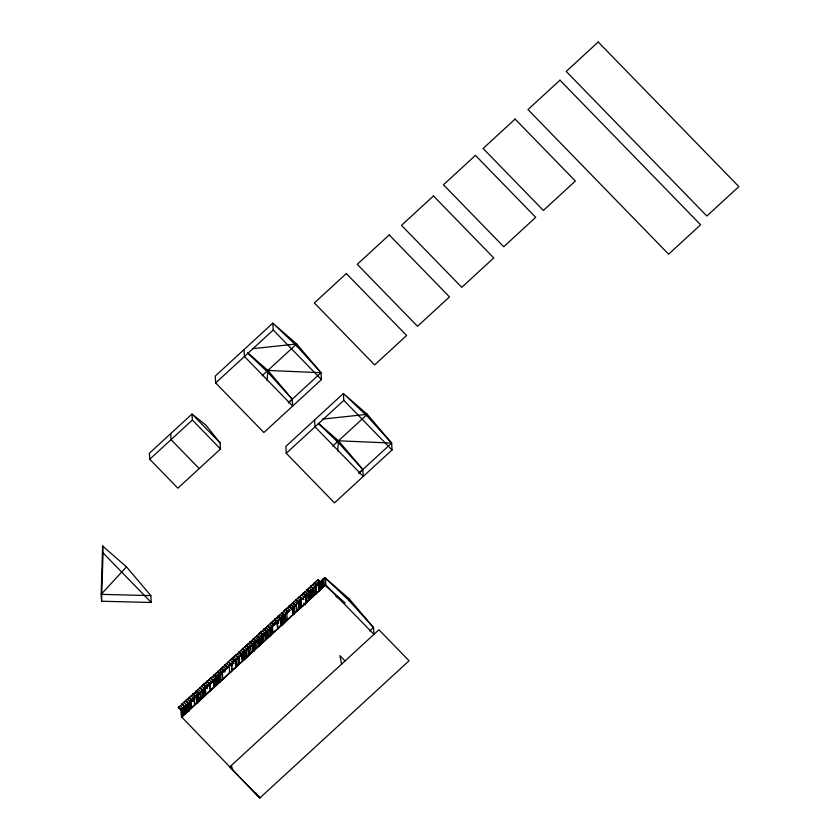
<?xml version="1.0" encoding="UTF-8"?>
<svg xmlns="http://www.w3.org/2000/svg" width="840" height="840" viewBox="0 0 840 840"><rect width="100%" height="100%" fill="white"/><g stroke="black" fill="none" stroke-linecap="round" stroke-linejoin="round"><path stroke-width="1.26" d="M255.843 792.992L259.833 798L229.688 767.014L378.924 629.779L409.07 660.765L259.833 798L181.786 717.139L181.534 709.842M181.514 709.895L182.584 708.782M181.356 710.21C180.484 724.374 184.391 712.477 183.152 708.256M184.632 706.514L185.147 713.927L182.973 715.187L183.015 715.89L182.753 708.173M183.561 707.574L183.572 708.194M183.75 707.227L183.351 708.361M185.147 713.832C183.666 712.856 185.556 704.624 184.579 706.566M184.422 707.375L184.716 706.828M185.084 713.916L184.579 706.65M184.989 713.528L186.207 712.95L185.903 705.327M186.155 712.94L185.882 705.264M186.071 712.625C188.276 712.876 187.782 702.376 186.711 704.613M186.711 705.327L186.764 704.634L187.278 711.869M187.184 711.333L188.349 710.986L188.087 703.279M188.286 710.976L187.94 703.353M189.798 702.387C186.837 701.295 190.323 722.159 187.877 704.014M188.947 703.216L189.011 702.376M189.326 709.674L191.405 708.299L191.016 702.534C189.409 711.438 192.328 707.123 193.851 705.296C196.76 704.193 197.999 700.97 196.686 695.425M190.06 702.082L190.302 701.295M191.006 701.316C189.378 702.041 192.885 699.625 191.384 700.392M192.339 699.363L192.034 700.434M193.148 698.681L193.652 698.387M194.67 705.023L194.156 697.841L195.153 697.547M196.266 696.476L192.864 693.956C191.741 694.638 195.552 698.397 195.458 696.454M197.022 695.635L196.287 695.877L196.865 703.059M197.852 701.999L197.589 694.491M197.19 695.594L197.673 694.46M196.812 702.555L197.925 702.177L197.431 694.68M198.776 697.662L198.996 701.19L197.915 701.988M199.3 693.588L198.429 693.913L198.912 701.264M198.083 694.659L198.503 693.703M198.933 701.19L198.534 694.134M199.804 692.506L199.332 693.662L199.889 692.486M199.017 700.445L199.847 700.518L200.015 699.521L203.228 697.379L202.734 689.945L202.524 690.732M200.403 692.685L202.409 690.648M203.249 697.19L204.309 696.297L203.742 688.947M203.154 696.812L202.766 689.798L203.091 696.885M203.9 689.283L202.703 689.85M204.876 688.611L205.37 687.614M205.328 695.226L205.202 687.593M204.928 688.264C207.942 696.696 201.915 699.279 203.753 689.661M205.443 687.782L205.978 687.372M205.989 687.278L206.588 686.711M205.306 695.153L212.751 688.128M207.039 686.396L207.175 685.682M207.091 686.343L208.142 685.283M209.16 684.611L209.15 683.907M209.864 683.792L209.202 684.432M210.84 682.804L210.137 683.077L210.567 690.669L210.263 683.571L206.756 681.219L210.578 684.59M212.258 681.188L213.255 680.904M212.111 681.923L212.321 681.051M213.843 687.477L213.381 680.159L213.843 687.404M213.738 687.089C216.972 686.438 213.927 677.575 215.796 677.87M213.465 680.516C214.557 684.359 214.358 687.173 212.751 688.538M215.607 678.583L214.389 679.235L214.904 686.417M214.966 686.417L216.027 685.524L215.597 677.985M217.004 684.075L216.531 677.271L217.623 676.211L218.159 683.571L215.943 685.188L215.481 678.332M216.636 677.754L216.552 677.114L217.098 684.453L216.626 677.575M217.707 676.505L218.106 683.476L221.855 679.938M218.075 683.235L217.623 676.284M218.694 675.864L218.915 674.94M219.839 674.74L220.112 681.828L219.786 674.363M220.836 673.302L220.847 673.922M221.823 679.99C223.241 680.61 222.547 669.9 221.603 673.124M222.338 679.728L221.865 672.462M222.422 679.56L229.772 672.325M223.976 670.415L224.616 670.163M223.986 671.055L224.542 669.995M225.099 669.301L224.973 670.131M226.212 668.945L226.275 668.105L227.073 668.115M228.081 667.223L228.375 666.676M230.118 665.291L230.433 664.566M229.866 672.703L231.998 670.845L231.483 663.432L231.462 664.115M231.84 670.446L236.24 667.013L236.093 659.19L235.694 660.282M231.903 670.436L231.462 663.558M232.554 662.445L232.565 663.149M233.678 661.825L232.974 662.141M236.187 666.75L238.308 664.629M237.573 658.434L238.613 657.352M238.959 657.269L238.959 656.733M241.542 661.93C238.571 663.285 239.012 667.79 238.98 657.195M242.802 653.415C240.377 654.832 243.81 661.122 241.416 662.225M242.088 654.402L242.162 653.793L242.603 660.954M243.243 660.366L242.508 660.555L242.12 653.762M242.655 661.038L242.225 654.066M243.464 652.344L243.726 660.062L242.991 660.324M243.663 660.051L243.212 652.732M243.569 659.663L244.797 659.085L244.325 652.292M245.679 650.37C248.073 658.035 242.865 663.59 244.251 651.798L244.776 658.896M247.065 649.488L246.351 649.845L246.928 657.122L245.858 658.004L245.595 650.391M245.763 657.625L245.406 651.042M246.845 656.575L247.905 655.799M247.485 649.425L247.422 648.858M247.548 649.257L246.855 649.477M248.546 647.913L248.409 648.575M252.798 643.828L253.281 651.336L251.139 652.512L248.871 655.379L248.525 648.438M253.911 643.472C254.793 666.971 251.643 628.394 253.228 651.315M254.321 650.255L253.942 643.167M254.289 649.929L255.045 649.593M254.982 642.232C254.331 639.629 257.397 650.076 254.636 649.53M255.381 649.278L255.077 643.461M255.287 648.889C258.709 648.784 253.649 641.109 256.651 640.678M255.685 641.771L256.074 641.203M256.347 647.903L259.13 645.655M258.142 639.303L257.817 639.817M259.192 638.127L259.161 638.652M260.684 644.227C258.899 627.848 262.678 645.477 259.109 645.708M259.581 638.232L256.704 635.691L259.949 637.875L260.348 637.371M260.715 643.797L261.828 643.419L261.293 636.132L261.755 643.24M261.356 636.447L260.589 636.668M261.828 643.314C264.81 642.505 262.553 635.827 264.348 633.832M262.563 634.756L262.836 642.348M262.794 641.96L262.353 635.155L262.889 634.725M263.582 633.864L263.392 634.809M265.524 632.856L266.091 639.492L263.959 641.361L263.508 634.4M265.934 639.093L265.524 632.216L266.091 639.398L266.668 638.82M266.826 630.84L266.647 631.806M266.353 638.757L270.322 635.67L269.829 628.247M267.55 630.893L267.75 630.577M268.159 637.539L267.771 630.683M270.27 635.649L270.26 627.974M270.186 635.187L271.415 634.599L270.9 627.091M271.352 634.589L270.942 627.638M272.034 626.755C274.355 630.389 269.85 641.424 270.889 627.27M272.381 633.15C274.995 629.8 283.353 627.837 280.665 618.114M273.536 624.939L273.084 625.579M272.024 626.052L272.979 626L273.021 625.307M274.522 623.931L273.704 625.128L275.216 623.626M277.231 621.453L277.673 628.971L277.368 621.631M280.739 618.072L280.875 625.937M281.589 617.841L282.062 624.813L280.917 625.622M281.998 624.803L281.526 617.526L281.946 624.95M281.904 624.404L283.132 623.826L282.765 618.009L283.07 623.816M284.707 614.428C288.215 622.86 281.421 626.377 283.721 615.877L284.193 622.85L282.986 623.511M285.201 621.863L286.829 620.193M285.6 614.334L285.82 613.63M286.892 612.423L286.923 612.853M286.387 613.347L286.86 612.581M287.805 612.35L287.994 611.877M291.081 616.276L288.393 618.849M288.351 618.461L286.808 620.246M291.554 608.265L291.07 608.716L291.784 608.37M290.913 616.255L292.709 615.017L292.142 607.74M294.745 612.654C293.906 589.953 294.987 629.58 293.213 606.753L293.78 614.029L292.698 614.827M295.187 605.525L295.838 604.433M296.877 610.764L294.83 612.864M297.969 610.113L298.536 609.43M298.578 601.808L299.103 609.053L298.505 609.483M299.439 601.608C300.836 600.474 300.657 608.633 299.103 609.053M301.235 607.089L300.689 599.907L301.235 607.183L300.09 607.992M300.069 607.688L299.596 600.884M300.794 600.306L299.828 600.485M301.077 599.519L302.799 598.584M301.57 599.655L301.802 598.71M301.088 606.858C304.29 603.782 308.291 602.784 306.464 594.562M307.199 594.29L296.951 603.529M308.627 600.317L308.112 593.05L308.679 600.327L306.506 601.598L306.38 602.5L305.959 595.623L305.424 595.623M309.183 592.704L309.74 591.644M310.8 590.667C311.01 594.468 311.168 599.697 308.543 600.012M311.115 590.762L311.377 590.142L311.819 597.376L312.942 596.411L312.375 589.05L311.315 590.111L311.881 597.387L310.653 597.965L310.359 591.308M311.798 597.051L311.336 590.111M311.315 590.037L312.532 589.386L312.889 596.4M312.784 596.012C317.688 595.392 310.464 578.372 314.013 595.329M313.288 588.882L313.582 588.325M313.908 595.025L314.979 593.975M314.506 587.171L314.076 587.895M315.262 593.712C317.457 594.877 315.913 584.294 315.326 586.94M315.651 586.688L315.966 593.67L316.05 592.935M315.977 585.816L317.111 584.776M317.531 584.934L317.93 583.842M315.987 593.155L319.305 590.625L319.095 582.876M319 582.855L318.769 583.895M319.169 590.131C317.142 569.131 320.492 606.449 320.324 581.921M319.914 582.771L320.303 581.826M319.925 582.593L320.344 589.47L321.468 588.577L320.922 581.301L321.689 580.965M322.024 580.094C321.248 580.545 319.589 585.879 321.373 588.242M321.006 581.522L320.649 582.047M321.405 588.483L322.529 587.591L322.035 580.104M322.466 587.591L322.088 580.629M321.962 580.314C320.534 592.095 325.941 586.803 323.19 578.991M322.865 580.062L323.075 579.201M323.431 586.215L324.177 585.942M324.324 577.962L324.019 579.044M324.597 585.627C325.805 584.115 326.025 581.595 325.195 577.93L349.146 598.773L373.495 627.512L373.916 634.389L325.7 584.808L325.143 577.994L324.093 578.277M102.627 546.032L101.157 594.352L101.577 601.23L151.263 602.49L150.843 595.613L126.493 566.874L102.627 546.032L103.047 552.909L101.577 601.23M267.067 380.709L267.897 370.44L247.842 352.937M337.659 451.059L338.383 442.082M183.582 707.417L183.981 714.504M187.194 712.037L186.774 704.718M195.227 696.78L195.647 696.476M194.649 704.571L194.187 697.83L193.914 698.586M204.383 688.769L204.96 688.38M211.25 682.111L211.26 682.742M211.344 682.51L210.63 682.784M212.268 681.114L212.825 680.768M222.915 671.317L223.472 670.971M222.758 672.126L222.968 671.339M234.559 661.311L234.864 660.219M235.798 660.135L236.208 666.834M236.849 659.148L236.828 658.686M239.159 656.365L240.093 655.893M240.061 656.208L239.222 656.324M242.088 653.688L242.655 653.331M251.78 645.435L251.244 645.54M252.672 644.658L252.809 643.997M259.55 645.057L259.255 638.4L258.541 638.747M261.408 636.478L260.61 636.731M265.671 632.551L265.493 632.814M280.507 618.986L280.445 618.587M285.883 613.914L285.925 613.263M285.789 613.536L286.965 612.98M287.69 612.308L285.243 609.536L285.789 609.368M297.465 602.763L298.022 602.417M298.862 601.514L299.691 601.283L300.111 608.076M308.448 592.694L309.278 592.462M316.627 585.144L317.195 584.787M315.578 593.754L315 594.279M318.329 583.978L318.864 583.653M323.032 579.264L323.904 579.012L323.284 578.97M324.167 578.141L323.935 579.086M323.547 586.016L323.054 579.337M323.925 585.9L324.608 585.543M190.386 701.306L190.019 701.967M193.158 699.384L193.158 698.838M198.555 694.333L197.841 694.449M200.676 692.38L200.812 699.521M205.244 694.764L205.38 695.226M212.394 681.607L211.691 681.807M225.109 670.005L225.162 669.659M225.677 669.175L226.244 668.871M230.391 664.388L231.441 663.642M234.759 661.038L234.276 661.248M247.443 648.7L248.378 648.512M248.535 648.459L248.525 647.84M256.064 641.445L255.581 641.655M257.061 639.817L258.195 639.25M276.234 622.986L275.898 623.07M281.726 617.127L282.45 617.19M284.75 615.153L284.739 614.534M286.892 613.116L287.217 620.109M292.866 607.499L293.349 606.932M297.486 602.69L298.337 602.511M297.948 610.197L296.919 610.407L296.951 611.468L325.7 584.808L181.786 717.139L181.367 710.262L209.191 684.684M306.106 595.434L303.03 593.24L306.485 595.56M310.338 591.581L310.296 591.034M322.024 580.881L322.024 580.346M186.281 705.411L186.795 705.18M193.022 699.51L193.148 698.764M202.85 689.65L203.71 689.63M203.144 690.039L199.972 687.425C201.852 689.598 205.065 692.769 203.175 697.116M210.189 682.92L210.924 682.815M219.776 674.111L220.511 674.005M222.999 671.885L222.338 672.01M196.686 703.364L196.403 696.098M228.879 666.236L229.362 665.553M231.693 663.222L231.987 663.138M229.142 666.215L229.488 665.217M237.888 657.457L238.56 657.416M241.584 654.318L240.87 655.473M243.212 652.554L243.863 652.428M246.488 649.572L246.761 656.723M245.291 651.462L242.414 648.774L245.669 650.958M254.961 642.495L253.827 642.831L254.52 642.642M258.321 646.632L258.153 639.566M229.824 672.2L230.538 672.189M267.813 629.916L267.897 629.895M266.511 631.922L263.823 629.16L264.369 628.971M238.34 664.871L239.379 663.642M277.399 621.096L277.862 621.065M284.613 615.279L285.191 620.624M295.974 604.538L291.701 608.811L288.792 606.291L292.299 608.58M268.097 637.686L267.645 630.893M277.62 628.94L277.221 622.062L276.339 622.073M314.675 586.824L315.578 586.824L315.966 593.67M317.751 584.01L318.728 583.863M296.656 611.384L296.153 604.558M126.493 566.874L101.157 594.352L150.843 595.613M178.92 707.101L181.85 704.424M188.874 703.279L185.409 700.812L182.27 703.731M189.599 697.305L191.037 695.929L194.88 699.279M193.148 694.05L196.634 690.806M196.707 690.784L199.637 688.107M200.256 687.519L203.185 684.841M203.816 684.264L206.745 681.576L209.622 684.096L206.724 681.293M207.375 680.999L210.304 678.321M211.04 677.912L213.969 675.224M220.427 674.468L217.529 671.969L216.038 673.271L214.599 674.657L217.476 677.166M218.159 671.391L221.088 668.703M224.616 665.112L227.566 667.884L224.668 665.385L223.157 666.729L221.708 668.115L224.595 670.635L221.434 668.042M228.197 662.172L225.057 664.745M238.812 657.583L235.652 654.98L232.166 658.224L235.253 660.849L232.092 658.235L228.617 661.479M235.935 655.074L238.865 652.386M242.414 649.121L239.495 651.808L242.372 654.328L238.875 652.029L241.763 654.885M242.498 648.743L246.036 645.845M246.456 645.151L249.596 642.579L252.494 645.078L249.575 642.285M250.226 642.012L253.155 639.324M253.785 638.726L256.715 636.048L259.613 638.547L256.746 635.964M257.334 635.471L260.253 632.499L264.086 635.849M260.894 632.205L263.802 629.234L266.742 631.953M264.442 628.95L267.918 625.706M268.002 625.684L270.931 622.997M274.491 619.742L271.562 622.429L274.439 624.939M275.195 619.122L278.124 616.434M278.754 615.867L281.683 613.179L285.526 616.529M282.314 612.612L285.233 609.913L283.752 611.226L286.639 613.736M288.834 606.553L291.701 609.137L288.792 606.638L287.312 607.95L285.863 609.325L288.75 611.846L285.579 609.231L288.099 612.15M292.772 602.7L295.88 599.833L298.788 602.301M299.439 596.568L296.32 599.434M303.019 593.597L299.88 596.169M307.661 589.271L310.59 586.582M314.149 583.317L311.01 585.9M314.559 582.635L317.709 580.062L320.607 582.561L317.741 579.978M215.66 382.945L273.231 330.015L272.8 323.137L215.24 376.068L215.66 382.945L263.886 432.526L321.447 379.596L321.027 372.719L296.678 343.98L272.8 323.137L296.804 346.038L321.027 372.719L288.404 402.717M149.73 459.26L192.371 420.053L192.003 414.036L149.363 453.243L149.73 459.26L177.859 488.187L220.5 448.98L220.133 442.964L205.863 425.061L192.003 414.036L220.133 442.964M262.132 375.732L296.678 343.98L296.804 346.038M286.251 453.296L343.812 400.365L343.392 393.488L285.831 446.418L286.251 453.296L334.478 502.877L392.038 449.946L391.619 443.069L367.269 414.33L343.392 393.488L367.395 416.388L391.619 443.069L358.995 473.067M332.724 446.082L337.522 441.672M314.612 419.958L315.031 426.836L363.258 476.417L362.838 469.539L338.615 442.858L338.489 440.79L367.269 414.33L367.395 416.388M266.752 631.743L210.147 683.802L210.536 690.627L210.137 683.781L210.567 690.669M267.719 630.861L288.824 611.457M308.963 592.935L325.28 577.93L349.272 600.831L373.495 627.512L369.663 631.04M288.382 402.812L292.215 399.305M358.974 473.172L362.806 469.655M188.979 697.525L193.221 700.56M207.071 688.097L203.185 684.485L203.732 684.285M213.916 680.432L210.315 677.953L214.232 681.555M178.311 707.322L181.808 709.622M189.315 697.231L189 697.82L192.822 701.232M228.155 667.37L224.648 665.07L227.504 667.622M257.943 643.188L253.145 638.957L258.562 642.936M260.274 632.425L260.82 632.226M273.83 625.496L270.963 622.913L271.278 622.325L274.428 624.95M278.313 622.808L274.47 619.416L278.828 622.367M292.362 603.025L296.572 606.05M295.911 599.76L299.407 602.059M310.601 586.226L314.097 588.525M210.756 677.817L210.441 678.405M214.515 674.678L214.001 675.139L216.867 677.723M220.437 674.436L217.875 671.297L221.036 673.911M248.903 648.071L246.036 645.498L250.467 648.648M253.103 644.522L249.606 642.222L252.462 644.795M281.043 618.88L278.114 616.098L281.568 618.408M282.23 612.623L281.694 612.822L285.506 616.245M292.352 603.383L289.212 605.955M188.969 697.893L185.829 700.476M191.037 695.929L192.518 694.617M309.414 591.675L309.593 598.952L309.32 592.242M312.795 588.746L313.478 588.703M313.373 588.84L310.58 586.236L313.488 589.082M301.539 599.571L300.972 599.466M292.541 607.288L293.181 607.362M289.139 605.976L292.026 608.486L292.163 607.813M282.796 616.15C281.61 616.791 284.666 615.867 283.038 616.214M281.631 617.264L282.198 617.179M275.079 624.005L274.449 624.025M297.791 610.375L297.885 609.808M296.405 604.453L296.951 611.468M250.845 645.529L251.643 645.55M244.388 651.452L245.175 651.462M247.338 649.53L246.771 649.457M241.259 654.339L241.154 655.053M238.822 657.395L239.358 664.209M235.62 660.335L235.127 660.261M230.496 664.283L231.326 664.199M228.407 666.141L229.204 666.151M227.105 668.168L227.409 667.075L226.244 668.63M226.149 669.008L223.146 666.74M219.65 675.024C218.179 673.922 221.288 680.222 220.122 681.818M247.916 648.501L248.451 648.48L248.913 655.41L248.472 648.501L248.913 655.41L247.989 656.04M204.845 688.601L204.236 688.663M312.69 588.693L313.163 588.798M305.991 595.644L306.421 602.532L305.739 595.749M299.775 600.548L300.384 600.558M289.254 610.239L289.653 610.323M288.194 611.226L288.981 611.226L288.372 611.3M284.498 615.237L283.742 615.279L284.655 615.195M279.752 619.038L280.088 619.259M278.607 620.036L278.292 620.476L278.859 620.046M256.977 640.647L256.358 640.647M252.588 644.7L252.168 644.585M243.002 653.51L242.582 653.404M238.739 657.437L239.285 664.188M236.607 659.389L233.814 656.953M220.972 673.05L221.917 672.399M229.561 673.082L229.299 666.162M211.029 682.868L211.26 682.196M200.802 691.593L200.686 692.139M193.274 698.481L194.135 698.439M189.105 702.387L189.567 702.461M182.007 716.174L182.616 716.247M308.595 592.715L309.068 592.704M306.8 594.751L306.401 594.625M305.183 595.644L305.718 595.654M302.411 605.482L302.967 605.587M292.036 608.37L291.491 608.339M280.675 618.146L281.379 618.167M276.507 622.062L277.127 622.073M272.16 625.978L272.695 626.01M258.877 638.809L258.772 638.726M252.073 644.5L252.546 644.616M241.28 654.371L241.815 654.413M240.755 655.389L240.072 655.431L240.912 655.379M235.505 660.293L234.696 660.65M230.171 665.196L229.856 665.101M228.049 667.149L227.566 667.023M218.411 676.053L218.012 675.906M213.591 679.865L214.284 679.865M206.126 686.69L206.672 686.731L203.532 684.17L206.84 686.721M202.429 690.753L202.178 690.553M194.428 697.494L194.953 697.505M253.008 348.642L296.678 343.98M322.319 419.129L367.269 414.33M322.298 579.936L322.592 580.062M314.002 587.727L314.149 587.8M314.255 587.916L314.58 587.192M309.508 591.686L310.055 591.738M307.923 593.702L307.072 593.88L307.608 593.607M278.712 620.088L279.51 619.742L279.017 620.235M262.658 634.767L263.204 634.83L262.658 634.799M249.879 646.527L250.415 646.579M211.911 681.818L212.069 681.839M207.281 685.702L208.404 684.653L208.089 685.335M183.992 707.186L184.002 707.27M182.784 708.256L180.369 705.726M244.02 349.608L244.44 356.486L292.667 406.056L292.246 399.189L268.023 372.508L267.897 370.44L321.027 372.719M318.433 423.286L338.489 440.79L391.619 443.069M237.395 658.403L237.899 657.71M192.591 699.374L192.14 700.014M315.546 586.813L316.008 593.723M258.048 639.692L258.5 646.601M200.56 692.591L201.043 699.069M321.153 582.036L317.719 579.705L320.565 582.288M325.931 586.215L345.009 602.837M335.947 595.634L344.631 603.435L335.947 595.98M335.99 595.896L344.568 603.246M316.218 581.375L319.106 583.884M314.727 582.771L317.656 585.26L314.16 582.971L317.037 585.48M317.006 585.553L314.139 582.981L317.048 585.827M312.659 584.63L316.502 587.979M309.099 587.895L311.987 590.404M310.538 591.78L307.041 589.491L309.907 592.022M310.286 591.675L307.577 589.292M310.012 592.347L307.062 589.764M309.803 592.19L306.59 589.974L309.435 592.557M307.976 594.153L305.088 591.644L303.429 592.914M306.526 595.539L303.618 593.04L306.579 590.341L309.467 592.841L306.611 590.258M305.875 595.823L303.009 593.25L305.918 596.096M301.529 594.899L304.416 597.419M303.933 599.634L299.471 596.495L302.316 599.088M299.492 596.778L302.358 599.361L299.46 596.862M297.969 598.164L300.856 600.674M303.733 603.194L305.655 604.863M296.247 599.445L299.156 601.954M295.88 599.792L298.882 602.626L295.943 600.075M294.42 601.429L297.308 603.939M292.981 602.805L295.858 605.325M296.173 606.449L292.352 603.036L295.25 605.881M287.301 607.95L290.189 610.46M285.274 609.819L288.225 612.402M282.03 612.507L285.191 615.122M285.537 616.518L281.663 612.896M280.193 614.481L283.08 617.001M281.631 618.376L278.67 615.888M278.124 616.098L281.012 618.597M281.022 618.944L278.103 616.15M276.633 617.747L279.52 620.256M274.838 619.07L277.736 621.579M274.481 619.395L278.387 622.766M274.47 619.448L278.334 623.091M273 621.044L275.887 623.563M270.931 622.65L273.798 625.223M269.441 624.309L272.328 626.819M267.719 625.59L270.879 628.194M267.372 625.916L270.239 628.488M265.881 627.564L268.769 630.074M267.33 631.46L264.233 628.835L267.278 631.491M263.855 629.433L266.805 632.026M262.332 630.829L266.185 634.179M260.61 632.111L264.653 635.586M263.161 635.282L260.305 632.699L258.783 634.085L261.66 636.605M260.222 637.98L257.26 635.492M255.224 637.35L258.111 639.86M258.584 642.915L253.565 638.621M258.101 643.524L253.134 639.02M249.942 641.907L252.829 644.427M248.105 643.892L250.992 646.401M246.645 645.278L250.509 648.617M246.047 645.477L248.934 647.997M248.934 648.344L246.015 645.55M244.545 647.147L247.433 649.656M242.792 648.438L246.74 651.767M245.469 651.609L242.403 648.805L245.322 651.62M240.933 650.433L243.821 652.942M238.854 652.04L241.721 654.612M237.374 653.699L240.261 656.208M239.127 658.707L235.305 655.641M231.756 658.539L234.644 661.07M231.746 658.56L234.675 661.332L231.777 658.823M230.265 660.219L234.108 663.569M232.669 664.944L228.207 661.815L232.019 665.238M231.095 664.671L228.175 661.889M226.706 663.474L229.593 665.994M224.984 664.755L227.892 667.264M221.078 668.346L224.91 671.769M224.963 671.969L221.067 668.409M217.875 671.297L220.752 673.817M217.518 671.622L220.385 674.184M216.038 673.271L218.925 675.791M214.316 674.562L217.434 677.198M216.835 677.46L214.011 675.139M212.478 676.536L215.366 679.046M214.158 681.65L210.284 678.027M208.814 679.623L211.701 682.133M205.254 682.878L209.097 686.238M203.196 684.474L207.039 687.834M207.049 688.17L203.165 684.548M201.695 686.144L205.548 689.493M199.626 687.75L202.503 690.333M198.146 689.409L201.033 691.919M200.55 694.134L196.445 690.679L200.267 694.05M199.909 694.386L196.077 691.016L199.952 694.67M196.077 691.362L198.975 693.861M194.586 692.664L197.41 694.837M196.035 696.56L192.938 693.935M192.518 694.271L195.384 696.843M192.791 700.959L188.958 697.536L192.927 701.243M190.365 701.715L187.478 699.206L186.039 700.581L189.882 703.941M189.819 703.962L185.419 700.802L188.307 703.311M185.441 701.075L188.307 703.658M183.918 702.461L186.805 704.981M186.322 707.196L181.86 704.057L185.672 707.48M185.692 707.774L181.828 704.13M178.637 707.007L181.545 709.506M182.133 710.693L178.29 707.332L182.259 711.039M275.111 619.143L274.596 619.615M247.716 353.126L268.023 372.508M318.308 423.476L338.615 442.858M343.822 400.365L392.038 449.946M273.231 330.015L321.447 379.596M192.371 420.053L220.5 448.98M199.185 468.584L171.055 439.656L170.688 433.64M345.062 660.923L339.927 655.651L341.618 664.094M103.047 552.909L151.263 602.49M338.489 440.79L362.838 469.539M267.897 370.44L292.246 399.189M323.096 579.359L323.505 586.278M320.303 589.155L319.862 582.278L320.387 589.365M284.76 614.618L285.159 621.464M260.305 637.34L260.663 643.986M243.579 659.736L243.254 653.09M213.444 680.432L213.906 687.393M231.399 765.44L232.701 770.112M309.677 599.183L309.278 592.379M299.019 608.969L298.631 602.175M251.108 653.037L250.782 647.388M236.806 658.613L237.174 665.543M312.406 589.134L312.889 596.316L312.48 589.438M272.381 633.213L271.94 626.346L272.423 633.528M260.327 637.424L260.767 644.301M185.672 705.663L186.113 712.541M349.146 598.773L349.272 600.831M259.224 638.411L259.644 645.288M252.84 644.28L253.25 651.158M197.463 695.205L197.799 700.938M188.937 703.038L189.357 709.916M346.332 273.536L314.36 302.946L374.63 364.917L406.613 335.517L346.332 273.536M598.206 42L566.223 71.411L706.871 216.017L738.843 186.606L598.206 42M475.44 155.369L443.457 184.779L503.738 246.75L535.71 217.35L475.44 155.369M515.088 119.059L483.116 148.47L543.385 210.441L575.369 181.031L515.088 119.059M389.214 234.916L357.242 264.327L417.512 326.298L449.495 296.898L389.214 234.916M433.471 195.951L401.489 225.351L461.769 287.332L493.752 257.922L433.471 195.951M559.954 80.178L527.982 109.578L668.619 254.195L700.602 224.784L559.954 80.178M266.899 630.798L266.984 630.788M293.748 607.204L290.861 604.684L293.748 607.204M270.27 628.761L267.404 626.178L270.26 628.772M254.552 643.135L251.664 640.626L254.552 643.146M222.484 672.525L219.597 670.005L222.474 672.536"/></g></svg>
